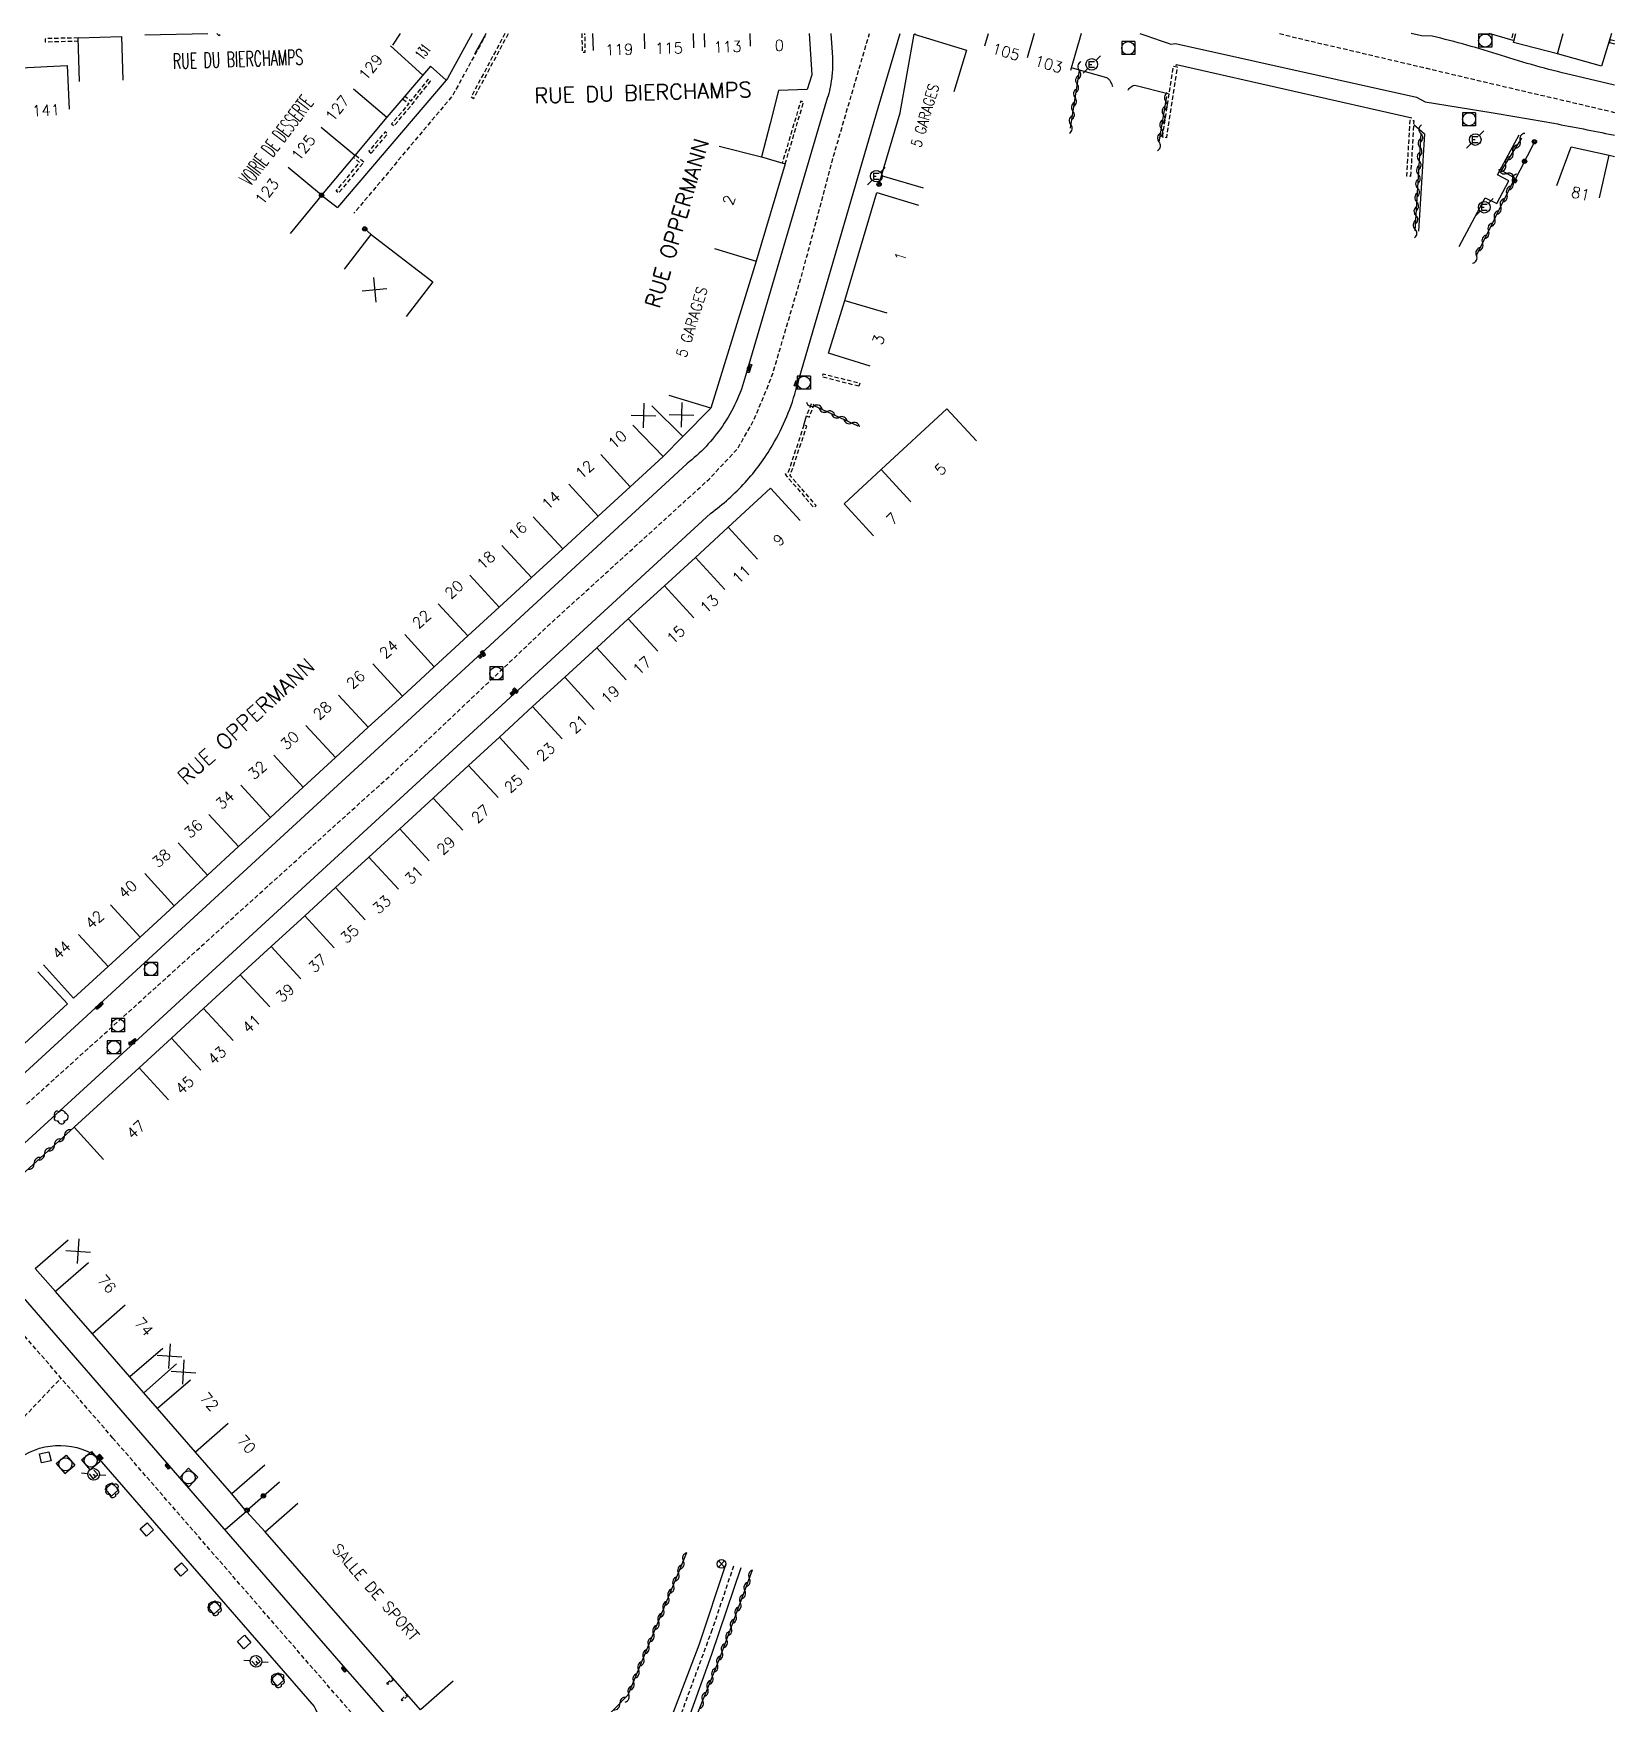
# Model space of a CAD drawing. Extents: x 154000 to 155000, y 119999 to 121001.
# Drawn here: x 154818.8 to 155000, y 120808.5 to 121000 of the extents above; entities that cross this region are included whole.
import ezdxf
from ezdxf.enums import TextEntityAlignment as Align

# ---------------------------------------------------------------- set-up
doc = ezdxf.new("R2010")
doc.units = 0
doc.header["$MEASUREMENT"] = 0
doc.linetypes.add('DASHED', pattern=[0.75, 0.5, -0.25])
doc.layers.get('0').update_dxf_attribs({"linetype": 'CONTINUOUS'})
for name, color, linetype in [('W0001', 6, 'DASHED'), ('W0008', 7, 'CONTINUOUS'), ('W0017', 7, 'CONTINUOUS'), ('W0100', 7, 'CONTINUOUS'), ('W0112', 1, 'DASHED'), ('W0120', 7, 'CONTINUOUS'), ('W0300', 7, 'CONTINUOUS'), ('W0310', 3, 'CONTINUOUS'), ('W0322', 7, 'CONTINUOUS'), ('W0334', 7, 'CONTINUOUS'), ('W0400', 7, 'CONTINUOUS'), ('W0420', 7, 'CONTINUOUS'), ('W0469', 7, 'CONTINUOUS'), ('W0471', 7, 'CONTINUOUS'), ('W0984', 7, 'CONTINUOUS'), ('W0989', 7, 'CONTINUOUS'), ('W0991', 7, 'CONTINUOUS'), ('W1102', 7, 'CONTINUOUS')]:
    doc.layers.add(name, color=color, linetype=linetype)
doc.styles.get("Standard").update_dxf_attribs({"font": 'romans.shx'})

# ---------------------------------------------------------------- blocks, each defined once
blk = doc.blocks.new('T469')
at = {"color": 0, "linetype": 'Continuous', "flags": 128}
for points in [[(-0.35, 0.35), (0.35, -0.35)], [(-0.35, -0.35), (0.35, 0.35)]]:
    blk.add_lwpolyline(points, dxfattribs=at)
at = {"color": 0, "linetype": 'Continuous'}
blk.add_circle((0, 0), 0.5, dxfattribs=at)
blk = doc.blocks.new('t310o')
at = {"color": 0, "linetype": 'Continuous'}
for centre, start, end in [((-0.5, 0.38), 216.8699, 323.1304), ((0.5, -0.37), 36.8699, 143.1303)]:
    blk.add_arc(centre, 0.625, start, end, dxfattribs=at)
blk = doc.blocks.new('T420')
for p, q in [((0.75, 0.75), (-0.75, 0.75)), ((-0.75, 0.75), (-0.75, -0.75)), ((0.75, 0.75), (0.75, -0.75)), ((0.75, -0.75), (-0.75, -0.75))]:
    blk.add_line(p, q)
blk.add_ellipse((0, 0), major_axis=(-0.53, 0.53), ratio=1, start_param=3.926991, end_param=10.210176)
blk = doc.blocks.new('T471')
for p, q in [((-0.333334, 0.333334), (-0.333334, -0.333334)), ((-0.333334, 0.333334), (0.333334, 0.333334)), ((-0.333334, 0), (0, 0)), ((0.500001, 0.500001), (1.000002, 1.000002)), ((-0.500001, -0.500001), (-1.000002, -1.000002)), ((-0.333334, -0.333334), (0.333334, -0.333334))]:
    blk.add_line(p, q)
blk.add_ellipse((0, 0), major_axis=(0.471405, 0.471405), ratio=1, start_param=5.4977871438, end_param=11.780972451)
blk = doc.blocks.new('T300')
for p, q in [((-0.8, 0.51), (-0.86, 0.34)), ((-0.86, 0.34), (-0.86, 0.17)), ((-0.86, 0.17), (-0.74, 0.06)), ((-0.69, 0.63), (-0.8, 0.51)), ((-0.8, -0.06), (-0.74, 0.06)), ((-0.74, 0.06), (-0.69, 0.11)), ((-0.57, 0.69), (-0.69, 0.63)), ((-0.46, 0.69), (-0.57, 0.69)), ((-0.29, 0.63), (-0.46, 0.69)), ((-0.29, 0.63), (-0.17, 0.74)), ((-0.23, 0.57), (-0.29, 0.63)), ((-0.17, 0.74), (-0.06, 0.8)), ((-0.06, 0.8), (0.06, 0.8)), ((0.06, 0.8), (0.23, 0.74)), ((0.23, 0.74), (0.34, 0.63)), ((0.34, 0.63), (0.4, 0.51)), ((0.46, 0.46), (0.34, 0.46)), ((0.4, 0.51), (0.4, 0.46)), ((0.57, 0.4), (0.46, 0.46)), ((0.57, 0.4), (0.69, 0.29)), ((0.69, 0.29), (0.74, 0.17)), ((0.74, 0.06), (0.69, -0.17)), ((0.74, 0.17), (0.74, 0.06)), ((-0.8, -0.17), (-0.8, -0.06)), ((-0.8, -0.23), (-0.8, -0.17)), ((-0.74, -0.34), (-0.8, -0.23)), ((-0.69, -0.4), (-0.74, -0.34)), ((-0.51, -0.46), (-0.69, -0.4)), ((-0.4, -0.46), (-0.51, -0.46)), ((-0.4, -0.46), (-0.34, -0.46)), ((-0.34, -0.46), (-0.34, -0.4)), ((-0.34, -0.51), (-0.34, -0.46)), ((-0.29, -0.63), (-0.34, -0.51)), ((-0.17, -0.74), (-0.29, -0.63)), ((-0.06, -0.8), (-0.17, -0.74)), ((0.06, -0.8), (-0.06, -0.8)), ((0.17, -0.74), (0.06, -0.8)), ((0.23, -0.69), (0.17, -0.74)), ((0.29, -0.46), (0.23, -0.46)), ((0.29, -0.63), (0.23, -0.69)), ((0.46, -0.4), (0.29, -0.46)), ((0.34, -0.51), (0.29, -0.63)), ((0.34, -0.51), (0.34, -0.46)), ((0.57, -0.34), (0.46, -0.4)), ((0.63, -0.29), (0.57, -0.34)), ((0.69, -0.17), (0.63, -0.29))]:
    blk.add_line(p, q)
blk = doc.blocks.new('T400')
for p, q in [((-0.15, 0.3), (0.15, 0.3)), ((-0.15, -0.25), (-0.15, 0.3)), ((-0.15, 0.15), (0.15, 0.15)), ((-0.15, 0), (0.15, 0)), ((0.15, 0.3), (0.15, -0.25)), ((-0.15, -0.15), (0.15, -0.15)), ((-0.15, -0.25), (-0.15, -0.3)), ((-0.15, -0.3), (0.15, -0.3)), ((0.15, -0.3), (0.15, -0.25))]:
    blk.add_line(p, q)
blk = doc.blocks.new('t991o')
at = {"color": 0, "linetype": 'Continuous'}
for p, q in [((-1, 1), (1, -1)), ((-1, -1), (1, 1))]:
    blk.add_line(p, q, dxfattribs=at)
blk = doc.blocks.new('t322o')
at = {"color": 0, "linetype": 'Continuous'}
for radius in [0.25, 0.15]:
    blk.add_circle((0, 0), radius, dxfattribs=at)

msp = doc.modelspace()

# ---------------------------------------------------------------- linework, layer by layer
at = {"layer": 'W0001', "flags": 128}
for points in [[(154812.99, 120872.73), (154859.71, 120914.95), (154877.54, 120931.89), (154896.23, 120948.92), (154899.5, 120952.42), (154901.37, 120955.69), (154903.47, 120960.82), (154906.97, 120972.72), (154910.49, 120985.94), (154914.6, 121000)], [(154870.61, 121000), (154870.47, 120999.56), (154866.78, 120992.81), (154855.5, 120979.39)], [(154961.59, 121000), (154963.54, 120999.52), (154978.49, 120996.02), (155000, 120990.96)]]:
    msp.add_lwpolyline(points, dxfattribs=at)
at = {"layer": 'W0001'}
for points in [[(154862.61, 120798.98), (154827.9, 120838.97), (154815.46, 120853.35, 0.000489), (154815.45, 120853.36), (154781.13, 120892.9), (154764.5, 120911.97), (154757.47, 120920.09, 0.093552), (154751.78, 120924.44, 0.292562), (154740.14, 120921.17), (154728.92, 120908.31), (154715.74, 120893.27), (154709.84, 120886.49), (154675.18, 120846.98), (154640.54, 120807.37), (154606.84, 120768.94), (154593.5, 120753.49, 0.109931)], [(154430.23, 120593.95), (154434.59, 120598.34, -0.021075), (154449.16, 120612.73, -0.046344), (154467.4, 120626.63, -0.088592), (154495.42, 120639.63, -0.060159), (154524.05, 120642.92, -0.020014), (154555.72, 120642.08, -0.000626), (154581.06, 120641.34, 0.227227), (154596.02, 120647.53, -0.000301), (154657.42, 120712.29, -0.005886), (154668.59, 120724.06, -0.001405), (154698.52, 120755.84, -0.085105), (154710.91, 120765.34, 0.003961), (154738.96, 120781.47, 0.001192), (154762.56, 120795.05), (154782.76, 120806.68, 0.06725), (154787.92, 120810.35), (154793.47, 120816.02), (154812.05, 120835.44), (154821.95, 120845.85)]]:
    msp.add_lwpolyline(points, format="xyb", dxfattribs=at)
msp.add_lwpolyline([(154899.02, 120824.3), (154896.57, 120817.01), (154892.89, 120807.03), (154891.51, 120804.22), (154862.58, 120752.93), (154858.45, 120747.74), (154851.63, 120739.84)], dxfattribs=at)
at = {"layer": 'W0008', "flags": 128}
for points in [[(154910.19, 121000), (154910.32, 120997.84, -0.030855), (154910.38, 120996.2, -0.030855), (154910.23, 120994.56, -0.021708), (154910.01, 120993.42, -0.021708), (154909.68, 120992.31), (154900.4, 120960.74, -0.041765), (154899.32, 120957.76, -0.041765), (154897.75, 120955, -0.03927), (154895.88, 120952.67, -0.03927), (154893.66, 120950.67), (154870.13, 120928.96), (154811.22, 120874.84)], [(154815.07, 120870.3), (154830.37, 120884.33), (154873.87, 120924.29), (154896.37, 120944.98, 0.051523), (154900.35, 120948.53, 0.051523), (154903.51, 120952.82, 0.035141), (154905.13, 120956.08, 0.035141), (154906.29, 120959.54), (154915.61, 120991.48), (154918.11, 121000)], [(154945.6, 121000, -0.004556), (154949.15, 120998.78), (154949.66, 120998.84), (154977.28, 120992.7), (154978.3, 120992.17), (154985.87, 120990.95, -0.002803), (154989.46, 120990.35, -0.002803), (154993.04, 120989.71, -0.002664), (154996.43, 120989.06, -0.002664), (154999.82, 120988.38), (155000, 120988.34)], [(155000, 120994.09), (154994.98, 120995.27, -0.020576), (154987.03, 120997.48, 0.020576), (154979.08, 120999.7), (154977.88, 120999.72), (154976.68, 121000)]]:
    msp.add_lwpolyline(points, format="xyb", dxfattribs=at)
at = {"layer": 'W0008'}
for points in [[(154811.73, 120764.43), (154817.02, 120768.41), (154853.18, 120795.9, -0.242103), (154859.74, 120796.81), (154860.14, 120797.1), (154864.89, 120800.71), (154854.34, 120812.84), (154834.09, 120836.13), (154816.65, 120856.22), (154814.94, 120858.15), (154813.73, 120859.57, -0.284805), (154813.05, 120866.88, -0.148873), (154815.68, 120869.66)], [(154667.67, 120689.64), (154657.36, 120697.7), (154657.65, 120698.05, -0.394538), (154658.1, 120708.98, 0.000727), (154694.03, 120747.08, -0.032407), (154704.86, 120758.09, -0.032607), (154710.88, 120762.11), (154722.35, 120768.74, -0.00071), (154755.35, 120787.72), (154768.35, 120795.19), (154784.09, 120804.25, 0.067356), (154789.85, 120808.38), (154795.45, 120814.1), (154814.05, 120833.53), (154816.72, 120836.35, -0.321256), (154826.06, 120836.88), (154850.95, 120808.2, -0.129619), (154851.75, 120805.5), (154852.25, 120805.55, -0.256682), (154849.61, 120798.84), (154817.47, 120774.48), (154809.52, 120768.4)]]:
    msp.add_lwpolyline(points, format="xyb", dxfattribs=at)
for points in [[(154898.15, 120824.56), (154895.05, 120815.23), (154891.21, 120805.21), (154871.5, 120790.31), (154870.54, 120791.53)], [(154880.85, 120778.29), (154879.93, 120779.41), (154885.02, 120788.96), (154890.62, 120799.94), (154894.04, 120807.3), (154896.54, 120814.2), (154899.91, 120824.12)]]:
    msp.add_lwpolyline(points, dxfattribs=at)
at = {"layer": 'W0017'}
for p, q in [((154866.1, 120994.67), (154853.63, 120980.05)), ((154907.1, 120955.11), (154907.38, 120956.16))]:
    msp.add_line(p, q, dxfattribs=at)
at = {"layer": 'W0017', "flags": 128}
for points in [[(154869.39, 120997.67), (154870.66, 121000)], [(154988.38, 120999.2), (154985.64, 121000)], [(154977, 120989.58), (154978.21, 120988.5), (154977.53, 120977.36)], [(154982.19, 120975.6), (154985.15, 120981.16), (154986.52, 120980.53), (154987.89, 120983.13), (154986.58, 120983.8), (154989.07, 120988.4)]]:
    msp.add_lwpolyline(points, dxfattribs=at)
for points in [[(154919.85, 120999.94, -0.001312), (154919.86, 121000, -0.001312)], [(154942.5, 120993.88, 0.043753), (154942.41, 120994.16, 0.043753), (154942.28, 120994.43, 0.050722), (154942.08, 120994.7, 0.050722), (154941.82, 120994.92), (154937.89, 120996.04)], [(154944.25, 120993.5, -0.05658), (154944.38, 120993.7, -0.05658), (154944.54, 120993.87, -0.062319), (154944.76, 120994.01, -0.062319), (154945.01, 120994.08), (154948.95, 120993.07)]]:
    msp.add_lwpolyline(points, format="xyb", dxfattribs=at)
at = {"layer": 'W0100', "flags": 128}
for points in [[(154907.7, 121000), (154907.99, 120995.25), (154907.45, 120993.57), (154904.19, 120993.46), (154903.22, 120989.68), (154902.23, 120985.85), (154904.95, 120985.06), (154901.61, 120973.89), (154896.41, 120957.04), (154893.22, 120953.79), (154890.96, 120951.5), (154887.18, 120948.04), (154883.53, 120944.66), (154879.45, 120940.93), (154875.88, 120937.64), (154872.17, 120934.23), (154868.57, 120930.93), (154864.72, 120927.41), (154861.07, 120924.05), (154857.16, 120920.46), (154853.4, 120916.99), (154849.71, 120913.58), (154845.95, 120910.14), (154842.29, 120906.78), (154838.75, 120903.52), (154834.92, 120900.01), (154831.02, 120896.42), (154827.36, 120893.04), (154823.38, 120889.42), (154819.93, 120893.24)], [(154824.07, 120994.5), (154823.92, 120999.5), (154828.9, 120999.65), (154829.04, 120994.65)], [(154869.06, 121000), (154866.24, 120994.83), (154866.1, 120994.67), (154864.3, 120996.25), (154859.31, 120990.43), (154855.62, 120986.01), (154851.82, 120981.46), (154851.4, 120980.95), (154848.22, 120977.09)], [(154859.98, 120998.66), (154860.85, 121000)], [(154882.97, 120998.07), (154882.91, 121000)], [(154894.4, 121000), (154894.43, 120998.38)], [(154895.74, 120998.43), (154895.7, 121000)], [(154920.78, 120982.26), (154915.98, 120983.67), (154918.11, 120990.91), (154919.73, 120999.93), (154925.72, 120998.09), (154924.26, 120993.31)], [(154927.84, 120998.6), (154928.24, 121000)], [(154938.86, 121000), (154937.63, 120995.76)], [(154999.64, 121000), (154998.51, 120996.26), (154993.47, 120997.68), (154988.4, 120998.99), (154988.67, 121000)], [(155000, 120999.15), (154999.47, 120999.28), (154999.4, 120998.97), (155000, 120998.82)], [(154805.95, 120990.9), (154805.87, 120995.9), (154811.32, 120995.99), (154817.34, 120996.07), (154822.66, 120996.32), (154822.9, 120991.32)], [(154993.4, 120982.58), (154995.01, 120987.01), (154999.37, 120986.05), (155000, 120985.91)], [(154914.69, 120961.87), (154909.92, 120963.35), (154911.79, 120969.41), (154915.43, 120981.76), (154920.23, 120980.34)], [(154854.45, 120973), (154857.49, 120976.97), (154864.56, 120971.54), (154861.52, 120967.57)], [(154915.07, 120942.4), (154911.69, 120946.09), (154915.96, 120950), (154923.48, 120956.96), (154926.87, 120953.29)], [(154826.81, 120870.92), (154823.44, 120874.61), (154830.9, 120881.43), (154834.61, 120884.83), (154838.29, 120888.22), (154842.5, 120892.09), (154846.05, 120895.32), (154849.88, 120898.85), (154853.42, 120902.08), (154857.24, 120905.59), (154860.77, 120908.83), (154864.61, 120912.35), (154868.67, 120916.1), (154872.2, 120919.32), (154876, 120922.83), (154879.68, 120926.2), (154883.34, 120929.57), (154886.96, 120932.89), (154891.1, 120936.68), (154894.65, 120939.93), (154898.4, 120943.41), (154903.28, 120947.86), (154906.65, 120944.16)], [(154819.29, 120892.43), (154822.68, 120888.75), (154815.29, 120881.93), (154811.9, 120885.61)], [(154866.91, 120811.12), (154863.15, 120807.83), (154845.35, 120828.22), (154849.11, 120831.51)]]:
    msp.add_lwpolyline(points, dxfattribs=at)
at = {"layer": 'W0100'}
msp.add_lwpolyline([(154845.31, 120835.86), (154841.54, 120832.57), (154837.35, 120837.37), (154833.02, 120842.36), (154831.43, 120844.16), (154829.85, 120845.99), (154825.54, 120850.93), (154821.32, 120855.77), (154819, 120858.43), (154822.76, 120861.72)], dxfattribs=at)
at = {"layer": 'W0112', "flags": 128}
for points in [[(154823.92, 120999.5), (154820.12, 120999.41), (154820.13, 120999.05), (154823.94, 120999.15)], [(154948.2, 120988.13), (154948.95, 120993.07), (154949.43, 120996.26), (154949.87, 120996.19), (154949.39, 120993.01), (154948.64, 120988.06)], [(154976.66, 120983.66), (154976.95, 120988.65), (154977.03, 120989.99), (154976.53, 120990.02), (154976.45, 120988.68), (154976.16, 120983.69)], [(154857.51, 120986.3), (154859.37, 120988.51), (154859.09, 120988.74), (154857.23, 120986.53)], [(154913.4, 120959.56), (154910.49, 120960.29), (154909.22, 120960.61), (154909.31, 120960.98), (154910.58, 120960.66), (154913.49, 120959.93)], [(154907.94, 120957.56), (154907.38, 120956.16), (154907.71, 120956.03), (154908.27, 120957.43)], [(154907.1, 120955.11), (154905.28, 120949.7), (154904.96, 120949.43), (154908.23, 120945.65), (154908.5, 120945.88), (154905.46, 120949.39), (154905.58, 120949.5), (154907.43, 120955)]]:
    msp.add_lwpolyline(points, close=True, dxfattribs=at)
for points in [[(154839.82, 121000), (154840.05, 120999.77), (154840.28, 121000)], [(154872.83, 121000), (154868.95, 120992.74), (154869.26, 120992.57), (154873.23, 121000)], [(154881.64, 121000), (154881.69, 120997.85), (154882.04, 120997.86), (154882, 121000)], [(154861.1, 120992.53), (154861.82, 120991.98), (154859.84, 120989.63), (154860.11, 120989.41), (154862.09, 120991.75), (154864.3, 120994.55), (154864.02, 120994.77), (154862.03, 120992.25), (154861.34, 120992.8)], [(154904.95, 120985.06), (154907.06, 120992.16), (154906.72, 120992.26), (154904.61, 120985.16)], [(154855.68, 120986.08), (154856.67, 120985.28), (154853.75, 120981.7), (154853.47, 120981.92), (154856.17, 120985.23), (154855.45, 120985.81)]]:
    msp.add_lwpolyline(points, dxfattribs=at)
at = {"layer": 'W0112'}
for points in [[(154860.1, 120811.31), (154859.41, 120810.71), (154859.28, 120810.86), (154859.97, 120811.46)], [(154861.73, 120809.45), (154861.03, 120808.84), (154860.92, 120808.97), (154861.62, 120809.58)]]:
    msp.add_lwpolyline(points, dxfattribs=at)
at = {"layer": 'W0120', "flags": 128}
msp.add_lwpolyline([(154949.76, 120996.29), (154949.81, 120996.47), (154976.76, 120990.35)], dxfattribs=at)
at = {"layer": 'W0310', "flags": 128}
for points in [[(154988.25, 120999.52), (154988.39, 121000)], [(154938.65, 120995.76), (154937.6, 120989.15)], [(154947.79, 120987.58), (154948.67, 120992.78)], [(154977.79, 120988.53), (154977.11, 120977.38)], [(154984.17, 120974.57), (154988.56, 120983.43), (154987.04, 120984.28), (154989.36, 120988)], [(154908.3, 120957.32), (154908.74, 120957.12), (154913.27, 120955.01)], [(154816.58, 120868.36), (154823.44, 120874.61)]]:
    msp.add_lwpolyline(points, dxfattribs=at)
at = {"layer": 'W0310'}
for points in [[(154893.65, 120825.82), (154886.93, 120809.49), (154870.02, 120792.19)], [(154901.18, 120823.84), (154897.45, 120813.81), (154893.6, 120804.18), (154886.59, 120788.54), (154881.59, 120778.49)]]:
    msp.add_lwpolyline(points, dxfattribs=at)
at = {"layer": 'W0322', "flags": 128}
for points in [[(154831.57, 120999.84), (154838.77, 121000)], [(154990.81, 120987.59), (154988.3, 120982.67)], [(154915.71, 120982.72), (154915.98, 120983.67)], [(154851.82, 120981.46), (154853.63, 120980.05)], [(154856.76, 120977.6), (154857.49, 120976.97)]]:
    msp.add_lwpolyline(points, dxfattribs=at)
at = {"layer": 'W0322'}
msp.add_lwpolyline([(154843.27, 120830.71), (154846.98, 120833.94)], dxfattribs=at)
at = {"layer": 'W0334'}
for points in [[(154819.5, 120837.16), (154820.55, 120837.4), (154820.81, 120836.35), (154819.73, 120836.12)], [(154827.83, 120833.84), (154828.54, 120833.04), (154827.74, 120832.3), (154827.02, 120833.15)], [(154831.83, 120829.25), (154832.54, 120828.44), (154831.74, 120827.71), (154831.02, 120828.56)], [(154835.77, 120824.68), (154836.48, 120823.87), (154835.69, 120823.14), (154834.97, 120823.98)], [(154839.57, 120820.32), (154840.28, 120819.51), (154839.48, 120818.78), (154838.76, 120819.62)], [(154842.97, 120816.36), (154843.69, 120815.55), (154842.89, 120814.82), (154842.17, 120815.66)], [(154846.83, 120812.06), (154847.54, 120811.25), (154846.74, 120810.52), (154846.02, 120811.37)]]:
    msp.add_lwpolyline(points, close=True, dxfattribs=at)
for points in [[(154843.19, 120830.56), (154841.54, 120832.57)], [(154843.19, 120830.56), (154840.78, 120828.44)]]:
    msp.add_lwpolyline(points, dxfattribs=at)
at = {"layer": 'W0334', "flags": 128}
msp.add_lwpolyline([(154845.35, 120828.22), (154843.19, 120830.56)], dxfattribs=at)
at = {"layer": 'W1102'}
for p, q in [((154888.86, 120998.26), (154888.81, 121000)), ((154900.91, 121000), (154900.95, 120998.56)), ((154933.47, 121000), (154932.66, 120997.21)), ((154993.47, 120997.68), (154994.1, 121000)), ((154863.43, 120995.24), (154859.71, 120998.58)), ((154855.49, 120993.66), (154859.31, 120990.43)), ((154855.62, 120986.01), (154851.78, 120989.22)), ((154897.39, 120987.09), (154902.23, 120985.85)), ((154998.29, 120981.16), (154999.37, 120986.05)), ((154851.82, 120981.46), (154847.97, 120984.65)), ((154896.83, 120975.34), (154901.61, 120973.89)), ((154911.79, 120969.41), (154916.58, 120967.97)), ((154889.66, 120957.3), (154893.22, 120953.79)), ((154896.41, 120957.04), (154891.64, 120958.52)), ((154890.96, 120951.5), (154887.5, 120955.1)), ((154883.8, 120951.72), (154887.18, 120948.04)), ((154919.35, 120946.32), (154915.96, 120950)), ((154880.14, 120948.34), (154883.53, 120944.66)), ((154879.45, 120940.93), (154876.07, 120944.61)), ((154898.4, 120943.41), (154901.78, 120939.73)), ((154875.88, 120937.64), (154872.49, 120941.32)), ((154898.04, 120936.26), (154894.65, 120939.93)), ((154868.79, 120937.91), (154872.17, 120934.23)), ((154894.48, 120933), (154891.1, 120936.68)), ((154865.19, 120934.62), (154868.57, 120930.93)), ((154890.34, 120929.2), (154886.96, 120932.89)), ((154861.35, 120931.1), (154864.72, 120927.41)), ((154886.72, 120925.89), (154883.34, 120929.57)), ((154861.07, 120924.05), (154857.68, 120927.73)), ((154879.68, 120926.2), (154883.07, 120922.52)), ((154853.77, 120924.14), (154857.16, 120920.46)), ((154879.39, 120919.14), (154876, 120922.83)), ((154850.01, 120920.66), (154853.4, 120916.99)), ((154875.57, 120915.64), (154872.2, 120919.32)), ((154846.33, 120917.27), (154849.71, 120913.58)), ((154872.06, 120912.42), (154868.67, 120916.1)), ((154842.57, 120913.83), (154845.95, 120910.14)), ((154864.61, 120912.35), (154867.99, 120908.67)), ((154842.29, 120906.78), (154838.9, 120910.46)), ((154864.15, 120905.15), (154860.77, 120908.83)), ((154835.37, 120907.21), (154838.75, 120903.52)), ((154857.24, 120905.59), (154860.63, 120901.91)), ((154834.92, 120900.01), (154831.54, 120903.7)), ((154856.79, 120898.39), (154853.42, 120902.08)), ((154831.02, 120896.42), (154827.63, 120900.09)), ((154849.88, 120898.85), (154853.26, 120895.16)), ((154827.36, 120893.04), (154823.96, 120896.71)), ((154849.43, 120891.63), (154846.05, 120895.32)), ((154842.5, 120892.09), (154845.88, 120888.4)), ((154838.29, 120888.22), (154841.68, 120884.54)), ((154834.61, 120884.83), (154837.99, 120881.14)), ((154834.28, 120877.74), (154830.9, 120881.43))]:
    msp.add_line(p, q, dxfattribs=at)
for points in [[(154825.09, 120859.06), (154821.32, 120855.77)], [(154829.31, 120854.22), (154825.54, 120850.93)], [(154833.62, 120849.26), (154829.85, 120845.99)], [(154835.18, 120847.47), (154831.43, 120844.16)], [(154836.8, 120845.63), (154833.02, 120842.36)], [(154841.11, 120840.66), (154837.35, 120837.37)]]:
    msp.add_lwpolyline(points, dxfattribs=at)

# ---------------------------------------------------------------- block references
at = {"layer": 'W0300'}
msp.add_blockref('T300', (154822.01, 120875.75), dxfattribs=at)
for p, rotation in [((154827.81, 120833.1), 130.450800769946), ((154839.57, 120819.57), 130.450800769946), ((154846.79, 120811.31), 130.964228776944)]:
    msp.add_blockref('T300', p, dxfattribs=dict(at, rotation=rotation))
at = {"layer": 'W0310'}
for p, rotation in [((154938.4, 120994.21), 261.0353428177422), ((154938.65, 120995.76), 261.0353428177422), ((154938.16, 120992.66), 261.0353428177422), ((154948.58, 120992.22), 80.40875985075716), ((154937.91, 120991.11), 261.0353428177422), ((154948.31, 120990.67), 80.40875985075716), ((154937.67, 120989.57), 261.0353428177422), ((154948.05, 120989.13), 80.40875985075716), ((154977.79, 120988.53), 266.5208681869456), ((154947.79, 120987.58), 80.40875985075716), ((154977.7, 120986.96), 266.5208681869456), ((154988.35, 120986.37), 58.02149855565559), ((154989.18, 120987.7), 58.02149855565559), ((154977.6, 120985.4), 266.5208681869456), ((154987.52, 120985.05), 58.02149855565559), ((154977.51, 120983.84), 266.5208681869456), ((154987.62, 120983.96), 150.7759501063489), ((154988.34, 120982.99), 63.64966562699598), ((154977.32, 120980.71), 266.5208681869456), ((154977.41, 120982.27), 266.5208681869456), ((154987.65, 120981.59), 63.64966562699598), ((154977.22, 120979.15), 266.5208681869456), ((154986.26, 120978.78), 63.64966562699598), ((154986.95, 120980.19), 63.64966562699598), ((154977.13, 120977.58), 266.5208681869456), ((154985.56, 120977.38), 63.64966562699598), ((154984.87, 120975.98), 63.64966562699598), ((154984.17, 120974.57), 63.64966562699598), ((154908.3, 120957.32), 335.1064047493724), ((154909.72, 120956.66), 335.1064047450896), ((154911.14, 120956), 335.1064047450896), ((154912.56, 120955.34), 335.1064047450896), ((154822.36, 120873.64), 42.3269817907733), ((154820.05, 120871.53), 42.3269817907733), ((154821.21, 120872.58), 42.3269817907733), ((154818.89, 120870.47), 42.3269817907733), ((154892.7, 120823.5), 247.6242621649141), ((154893.27, 120824.89), 247.6242621649141), ((154892.13, 120822.12), 247.6242621649141), ((154900.84, 120822.9), 249.5787309519978), ((154891.56, 120820.73), 247.6242621649141), ((154899.79, 120820.09), 249.5787309519978), ((154900.31, 120821.49), 249.5787309519978), ((154890.42, 120817.96), 247.6242621649141), ((154890.99, 120819.34), 247.6242621649141), ((154899.27, 120818.68), 249.5787309519978), ((154889.85, 120816.57), 247.6242621649141), ((154898.22, 120815.87), 249.5787309519978), ((154898.74, 120817.27), 249.5787309519978), ((154889.28, 120815.18), 247.6242621649141), ((154897.7, 120814.46), 249.5787309519978), ((154888.13, 120812.41), 247.6242621649141), ((154888.7, 120813.79), 247.6242621649141), ((154897.15, 120813.07), 248.1964601096225), ((154887.56, 120811.02), 247.6242621649141), ((154896.04, 120810.28), 248.1964601096225), ((154896.6, 120811.67), 248.1964601096225), ((154885.99, 120808.53), 225.6346651706986), ((154886.99, 120809.63), 247.6242621649141), ((154895.48, 120808.89), 248.1964601096225)]:
    msp.add_blockref('t310o', p, dxfattribs=dict(at, rotation=rotation))
at = {"layer": 'W0322'}
for p, rotation in [((154990.81, 120987.59), 242.9969685074785), ((154989.68, 120985.36), 242.9969685074785), ((154988.54, 120983.13), 242.9969685074785), ((154851.82, 120981.46), 322.0961005985563), ((154915.71, 120982.72), 74.253205247393), ((154856.76, 120977.6), 318.7417802037925), ((154845.15, 120832.35), 41.02237374617291), ((154843.27, 120830.71), 41.02237374617291)]:
    msp.add_blockref('t322o', p, dxfattribs=dict(at, rotation=rotation))
at = {"layer": 'W0400'}
for p, rotation in [((154900.76, 120961.42), 164.4305088528268), ((154900.86, 120961.79), 336.4767927565572), ((154906.22, 120959.85), 162.6454823817174), ((154870.08, 120928.69), 137.1667401060864), ((154870.3, 120928.93), 33.84239894743481), ((154873.77, 120924.45), 128.9990857642617), ((154874.03, 120924.67), 46.97883162063005), ((154826.23, 120888.42), 125.7393657511209), ((154826.48, 120888.67), 314.846570199131), ((154830.03, 120884.26), 283.3544730763006), ((154830.29, 120884.47), 310.1997643932988), ((154826.46, 120836.79), 220.956101291336), ((154834.19, 120835.73), 221.007600162978), ((154854.4, 120812.45), 221.01574900848)]:
    msp.add_blockref('T400', p, dxfattribs=dict(at, rotation=rotation))
at = {"layer": 'W0420'}
for p in [(154944.26, 120998.33), (154985.17, 120999.19), (154983.32, 120990.17), (154907.08, 120959.97), (154871.84, 120926.64), (154832.25, 120892.75), (154828.48, 120886.31), (154828, 120883.77)]:
    msp.add_blockref('T420', p, dxfattribs=at)
for p, rotation in [((154822.46, 120835.97), 130.450800769946), ((154825.35, 120836.39), 130.450800769946), ((154836.58, 120834.46), 226.424974272443)]:
    msp.add_blockref('T420', p, dxfattribs=dict(at, rotation=rotation))
at = {"layer": 'W0469'}
msp.add_blockref('T469', (154897.65, 120824.54), dxfattribs=at)
at = {"layer": 'W0471'}
for p in [(154940.08, 120996.46), (154984.03, 120987.85), (154915.39, 120983.65), (154985.07, 120980.09)]:
    msp.add_blockref('T471', p, dxfattribs=at)
for p, rotation in [((154825.69, 120834.82), 130.450800769946), ((154844.3, 120813.38), 130.964228776944)]:
    msp.add_blockref('T471', p, dxfattribs=dict(at, rotation=rotation))
at = {"layer": 'W0991'}
for p, rotation in [((154857.88, 120970.63), 320.4028655384732), ((154888.69, 120956.21), 313.4191292678075), ((154893.05, 120956.28), 313.6008766060431), ((154823.93, 120860.39), 41.18472334399863), ((154834.4, 120848.37), 40.95632557690908), ((154835.99, 120846.55), 41.4698246965316)]:
    msp.add_blockref('t991o', p, dxfattribs=dict(at, rotation=rotation))

# ---------------------------------------------------------------- texts
at = {"layer": 'W0984'}
for rotation, width, p in [(73.6083, 0.8, (154920.96, 120990.61)), (72.8517, 0.9, (154894.24, 120966.94))]:
    msp.add_text('5 GARAGES', height=1.25, rotation=rotation, dxfattribs=dict(at, width=width)).set_placement(p, align=Align.MIDDLE)
msp.add_text('SALLE DE SPORT', height=1.25, rotation=311.125, dxfattribs=at).set_placement((154858.01, 120821.31), align=Align.MIDDLE)
at = {"layer": 'W0989'}
for s, rotation, width, p in [('RUE DU BIERCHAMPS', 1.8595, 0.6, (154842.23, 120997.07)), ('VOIRIE DE DESSERTE', 52.7953, 0.5, (154846.62, 120987.76))]:
    msp.add_text(s, height=1.75, rotation=rotation, dxfattribs=dict(at, width=width)).set_placement(p, align=Align.MIDDLE)
for s, rotation, p in [('RUE DU BIERCHAMPS', 1.6521, (154888.65, 120993.23)), ('RUE OPPERMANN', 73.4544, (154892.55, 120978.27)), ('RUE OPPERMANN', 42.2348, (154843.16, 120921.16))]:
    msp.add_text(s, height=1.75, rotation=rotation, dxfattribs=at).set_placement(p, align=Align.MIDDLE)
at = {"layer": 'W0991', "width": 0.5}
msp.add_text('131', height=1.25, rotation=52.4802, dxfattribs=at).set_placement((154863.43, 120997.93), align=Align.MIDDLE)
at = {"layer": 'W0991'}
for s, rotation, p in [('119', 1.8329, (154885.93, 120998.17)), ('115', 1.1905, (154891.63, 120998.32)), ('113', 1.457, (154898.34, 120998.49)), ('0', 1.4659, (154904.27, 120998.64)), ('105', 343.8616, (154930.25, 120997.9)), ('129', 50.4621, (154857.44, 120996.15)), ('103', 343.8044, (154935.14, 120996.49)), ('141', 2.7155, (154820.24, 120991.2)), ('127', 51.7034, (154853.62, 120991.43)), ('125', 51.6308, (154849.73, 120986.92)), ('123', 51.6308, (154845.55, 120981.89)), ('81', 347.5558, (154996.11, 120981.65)), ('2', 71.6204, (154898.49, 120980.91)), ('1', 71.6536, (154918.16, 120974.43)), ('3', 72.7901, (154915.63, 120964.9)), ('10', 42.4128, (154885.7, 120953.46)), ('12', 42.4128, (154881.96, 120950.02)), ('5', 42.5185, (154922.74, 120950.06)), ('14', 42.4128, (154878.11, 120946.48)), ('16', 42.4128, (154874.28, 120942.97)), ('7', 42.5185, (154917.21, 120944.36)), ('9', 42.3455, (154904.21, 120941.94)), ('18', 42.4128, (154870.64, 120939.62)), ('11', 42.8533, (154899.93, 120938)), ('20', 42.4128, (154866.99, 120936.27)), ('13', 42.4769, (154896.25, 120934.62)), ('22', 42.4128, (154863.27, 120932.86)), ('15', 42.4784, (154892.41, 120931.1)), ('24', 42.4128, (154859.51, 120929.42)), ('17', 42.4681, (154888.53, 120927.54)), ('26', 42.4128, (154855.73, 120925.93)), ('19', 42.6937, (154884.9, 120924.21)), ('28', 42.4128, (154851.89, 120922.4)), ('21', 42.5491, (154881.23, 120920.83)), ('30', 42.4128, (154848.16, 120918.96)), ('23', 42.5491, (154877.5, 120917.64)), ('32', 42.4128, (154844.46, 120915.56)), ('25', 42.4488, (154873.81, 120914.02)), ('34', 42.4128, (154840.73, 120912.14)), ('27', 42.6574, (154870.03, 120910.55)), ('36', 42.4128, (154837.13, 120908.83)), ('29', 42.5689, (154866.07, 120906.91)), ('38', 42.4128, (154833.46, 120905.46)), ('31', 42.6026, (154862.39, 120903.53)), ('40', 42.4128, (154829.58, 120901.89)), ('33', 42.5458, (154858.71, 120900.15)), ('42', 42.4128, (154825.79, 120898.4)), ('35', 42.3569, (154855.02, 120896.77)), ('44', 42.4128, (154822, 120894.93)), ('37', 42.6628, (154851.35, 120893.41)), ('39', 42.3463, (154847.64, 120890.01)), ('41', 42.59, (154843.78, 120886.47)), ('43', 42.6111, (154839.83, 120882.84)), ('45', 42.5015, (154836.13, 120879.44)), ('47', 42.4128, (154830.54, 120874.33)), ('76', 311.0333, (154827.2, 120856.64)), ('74', 311.0775, (154831.47, 120851.74)), ('72', 310.8826, (154838.96, 120843.14)), ('70', 311.1552, (154843.21, 120838.26))]:
    msp.add_text(s, height=1.25, rotation=rotation, dxfattribs=at).set_placement(p, align=Align.MIDDLE)

doc.saveas('drawing.dxf')
